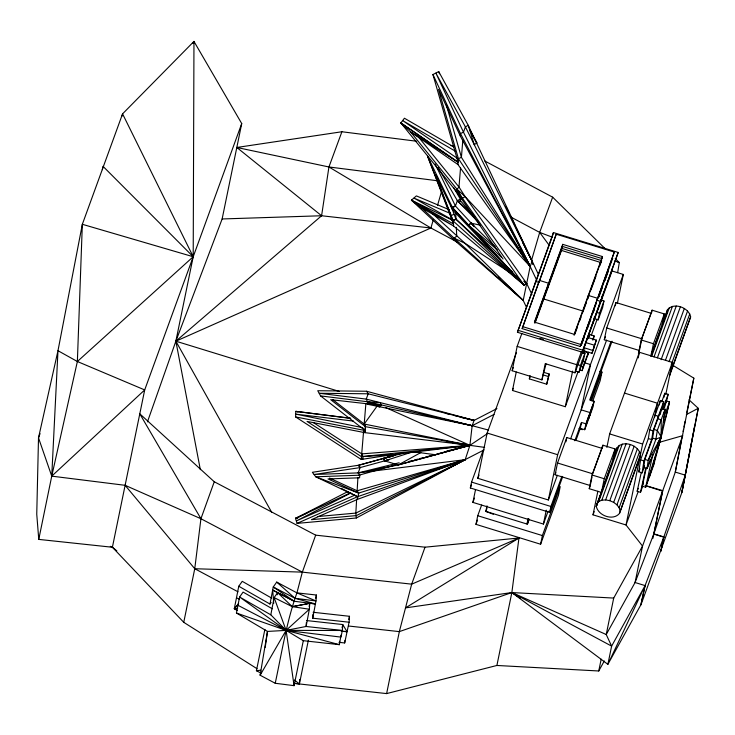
<?xml version="1.0" encoding="UTF-8"?>
<svg xmlns="http://www.w3.org/2000/svg" width="735" height="735" viewBox="0 0 735 735"><rect width="100%" height="100%" fill="white"/><g stroke="black" fill="none" stroke-linecap="round" stroke-linejoin="round"><path stroke-width="1.1" d="M116.828 550.864L112.4 547.253L38.762 539.398L51.744 476.142L77.368 361.51L82.338 224.294L122.57 113.861L193.966 41.408L241.723 123.563L222.135 218.966L175.867 341.187L147.459 421.853M661.417 431.684L661.206 436.985L653.406 465.962L645.652 487.241L642.317 486.212L646.368 467.589M356.65 499.065L355.832 513.085L356.3 518L297.078 523.384L295.507 518.432L347.848 491.568M357.908 477.676L357.137 490.787L358.689 493.093L357.394 499.405L311.465 519.673L356.447 515.584L484.062 449.912M389.054 459.669L360.122 467.589L314.212 474.488L358.184 472.899L465.191 459.669L357.55 496.704L315.765 476.795L312.375 472.293L358.873 465.191L360.122 467.589L358.184 472.899L359.737 475.205L359.59 477.796L328.012 478.935L358.689 493.093L465.191 459.669L469.913 445.346L472.164 425.712L474.103 420.392L496.943 408.587M294.211 683.403L294.073 685.663L275.221 683.265L260.135 675.226L267.485 631.429L236.422 613.018L239.61 597.013L243.083 592.098L272.327 608.791M299.669 679.425L299.393 683.945L293.954 683.274M339.57 641.278L339.359 644.668L303.307 640.681L286.117 630.382L238.011 605.337M339.046 642.335L344.678 642.95L344.816 640.699M306.366 622.527L306.1 626.477L286.117 630.382L267.485 631.429L265.234 647.333M313.128 612.273L349.492 616.288L349.088 622.214L312.724 618.199L315.976 600.945L296.931 592.879L276.718 582.092L273.255 587.008L295.001 598.299L315.407 603.931L309.747 603.306L309.352 609.223L306.1 626.477L342.372 630.483L342.776 624.557L306.504 620.551M312.724 618.199L312.991 614.249M275.221 683.265C281.753 653.002 286.439 622.104 296.931 592.879L316.372 595.019L315.976 600.945L295.001 598.299L276.718 582.092M341.04 635.132L339.359 644.668L286.117 630.382L236.422 613.018M332.992 399.794L364.192 424.04L365.47 426.677L364.973 432.667L307.065 421.421L361.482 456.665L469.913 445.346L484.641 447.385M488.297 430.021L472.164 425.712L367.298 404.222L367.5 401.76L366.241 399.105L368.18 393.795L366.609 391.25L317.75 390.726L320.579 395.917L365.139 430.535L363.439 432.805M487.764 433.393L469.913 445.346L391.029 454.882L361.252 459.458L363.788 428.817M365.855 403.827L364.192 424.04L365.451 426.686L364.973 432.667L469.913 445.346L398.251 464.933L358.184 472.899L399.151 462.793M362.787 459.32L363.017 456.527L361.749 453.881L313.055 422.349M526.545 307.45L523.201 300.431L530.174 266.483L457.942 164.53L458.419 158.686L438.529 89.376L460.285 135.966L530.174 266.483L536.853 280.522M460.285 135.966L460.487 133.549L432.933 74.538L438.721 71.589L468.213 125.29L538.314 274.201M503.071 259.042L456.83 192.037L457.06 189.281L458.98 187.002L460.569 167.663M462.811 140.293L461.415 157.336L530.174 266.483L532.103 261.164L516.255 228.061M361.252 459.458L295.608 416.938L295.801 411.361L350.411 418.206M387.63 455.094L391.029 454.882L391.185 453.578M257.02 668.703L183.75 622.324L194.757 568.725L200.931 518.726L214.262 481.756L139.788 413.823L200.931 518.726L302.333 572.133L411.683 584.16L518.965 538.011L511.854 592.548L496.897 665.469L386.619 693.592L294.358 683.403M663.071 409.423L666.167 400.915L669.502 401.935L661.206 436.985L646.984 468.59L643.649 467.57L644.861 459.403L652.606 438.133L653.975 429.424L661.73 408.145L665.065 409.174L661.206 436.985L649.529 476.602M200.333 469.656L175.867 341.187L321.59 215.75L328.931 166.974L341.904 131.749L416.653 141.239M644.411 466.56L642.124 472.835L638.788 471.815L640.571 459.899L648.353 438.547L649.712 429.828L660.361 400.612L663.696 401.632L661.665 410.268M642.124 472.835L643.906 460.928L651.688 439.576L653.047 430.857L663.696 401.632M617.657 272.63L619.302 262.588L615.241 258.601M309.141 606.54L309.747 603.306L292.291 606.678L274.127 597.61L277.637 592.621L294.23 601.258L315.407 603.931M315.765 598.253L316.372 595.019M688.98 399.785L698.25 408.302L681.979 492.193L640.929 604.877L645.073 585.593L663.779 537.129L653.773 534.051L635.068 582.515L606.228 634.525L611.621 646.12L607.882 664.339L511.854 592.548L405.509 607.891L518.965 538.011L425.014 547.189L315.664 535.154L214.262 481.756M653.406 465.962L654.692 459.219M237.203 610.482L234.29 608.755L238.774 586.245L242.238 581.33L271.491 598.014M238.774 586.245L269.975 604.041L273.255 587.008L294.23 601.258L272.667 590.067L273.742 603.288M270.811 614.818L239.61 597.013L286.117 630.382L342.372 630.483L340.911 637.107L286.117 630.382L270.811 614.818L274.127 597.61L286.117 630.382L294.073 685.663L303.307 640.681M681.363 440.513L675.29 472.081L653.847 533.867L663.852 536.945L660.921 551.195L663.779 537.129M683.1 431.491L683.532 429.24M683.973 426.989L685.057 421.348M673.324 365.607L693.831 378.139L675.29 472.081L685.296 475.159L681.85 492.331L694.511 426.53M277.214 594.78L277.637 592.621L272.667 590.067M102.33 169.693L103.019 166.33L193.204 256.736L175.867 341.187L271.757 512.414M183.75 622.324L112.4 547.253L144.694 389.927L241.723 123.563M260.438 672.81L256.414 670.733L264.903 629.39M308.397 640.093L299.393 683.945L294.413 680.013M344.678 642.95L349.088 622.214M386.619 693.592L399.335 631.622L411.683 584.16L425.014 547.189M562.642 476.822L549.688 512.368L470.345 487.976L471.558 482.087L483.253 449.976M548.099 511.183L543.413 524.064L472.899 502.391L475.536 489.547M557.341 475.306L548.356 499.984L477.842 478.31L487.14 433.034L516.512 352.396M540.602 544.231L542.375 535.576L560.217 486.607L558.444 495.261L540.602 544.231L475.968 524.358L477.741 515.713L481.627 505.064M517.44 332.275L553.446 232.563L618.199 252.463L582.203 352.184L517.44 332.275L518.414 329.62M546.013 363.889L541.915 379.876L512.157 370.734L517.155 346.387L521.804 333.626M522.162 328.618L556.23 234.217L614.313 252.068L580.246 346.479L522.162 328.618L539.407 280.402L548.586 283.223L547.336 289.305M486.983 505.873L485.853 511.395L493.314 514.27M578.142 371.478L565.307 406.712L512.47 390.469L516.255 372.039M535.236 283.434L535.659 281.404L538.994 282.433M553.446 232.563L552.068 237.249M556.23 234.217L539.38 281.358M544.249 372.489L549.192 374.014L546.702 384.221L529.347 378.883L530.018 375.594M535.089 322.931L561.494 250.433L562.744 244.351L602.47 256.57L602.057 258.591L562.33 246.381L534.768 322.022M541.915 379.876L545.241 363.65L575 372.801L611.41 272.841L612.246 268.78M546.702 384.221L549.192 374.014M486.993 508.243L485.853 511.395L526.977 524.037L528.116 518.515M565.307 406.712L572.62 371.092M587.486 299.494L588.312 295.433L597.491 298.263L597.077 300.284L600.412 301.313L599.99 303.344M543.413 524.064L546.27 510.154M548.356 499.984L557.644 454.717L623.317 274.449L611.382 270.783M580.246 346.479L614.313 252.068M575 372.801L576.663 364.689L581.312 351.927M591.987 476.997L590.233 485.541L555.109 474.746L557.525 462.995L566.795 437.546L601.919 448.341L602.911 445.199L615.112 448.947L612.99 459.274M582.203 352.184L618.199 252.463M549.688 512.368L550.901 506.479L561.889 476.317M575.569 371.074L579.097 372.158L580.466 365.497L584.922 353.278L581.385 352.194M565.913 441.818L566.795 437.546M584.922 353.278L583.553 359.929L579.097 372.158M579.428 369.843L582.083 370.66L584.748 361.638L582.102 360.83M589.305 336.501L589.709 334.554L594.119 335.913L593.329 339.8M584.748 361.638L584.444 363.118L588.202 352.828L583.783 351.468L583.03 353.526M593.209 322.821L594.459 316.73M587.706 355.225L588.202 352.828M601.184 301.442L602.553 294.763M594.606 318.797L598.143 319.881L599.512 313.229L603.959 301.001L600.431 299.917M592.575 350.384L583.746 347.664L583.14 350.604L591.978 353.324L596.324 340.103L587.486 337.393M593.843 348.188L594.45 345.239L585.611 342.528M603.959 301.001L602.599 307.662L598.143 319.881M596.324 340.103L591.978 353.324M580.301 428.349L581.504 422.46L585.924 423.819L584.72 429.709L580.301 428.349L575.983 440.201M606.706 327.975L641.83 338.78L639.422 350.531L604.289 339.735L606.706 327.975L615.976 302.526L651.1 313.331L641.242 339.983L638.43 353.673L639.202 351.55M588.818 418.463L590.021 412.574L581.192 409.854L590.481 364.578L584.591 362.768M610.895 341.793L589.709 399.959L594.119 401.319L592.915 407.208L584.72 429.709M615.324 305.732L615.976 302.526M599.76 371.377L601.947 372.048L600.173 380.702L592.805 400.924M617.418 303.16L623.317 274.449M639.9 457.335L619.467 513.443C613.027 521.216 598.125 515.667 596.287 506.314L601.579 491.798L601.441 492.441L589.24 488.692L592.052 474.994L602.911 445.199L602.479 447.303M348.5 626.009L399.335 631.622L511.854 592.548L611.621 646.12L645.073 585.593L607.882 664.339L640.874 604.804L645.073 585.593L635.068 582.515L642.537 546.077L626.009 524.974L593.016 514.831L597.867 491.228M606.871 447.394L609.637 433.907L639.376 352.267L672.369 362.41L665.772 394.548M598.841 499.938L596.287 506.314L617.29 447.486C623.721 439.714 638.623 445.254 640.461 454.607L619.467 513.443M601.763 490.888L604.253 478.742L615.112 448.947M616.729 450.206L617.29 447.486L613.771 458.493M638.228 357.89L639.376 352.267M651.449 313.34L652.092 310.179L664.293 313.937L662.18 324.264M651.32 354.059L653.443 343.732L664.293 313.937M669.64 375.695L690.643 316.868C688.805 307.515 673.903 301.966 667.463 309.738L665.837 315.683M672.369 362.41L642.629 444.05L626.009 524.974L638.136 491.706M496.897 665.469L598.759 670.981L601.175 659.185M613.707 598.079L606.228 634.525L511.854 592.548L613.707 598.079L642.537 546.077L682.769 435.653L658.983 442.433M654.692 416.91L657.503 403.23L624.511 393.087M652.891 538.406L662.557 491.136L645.211 485.578M653.397 536.063L662.74 490.631L645.247 485.477M686.812 412.372L693.831 378.139M122.093 116.093L122.57 113.861L193.204 256.736L77.368 361.51L57.982 350.705L82.338 224.294L193.204 256.736L193.966 41.408L192.993 43.484M642.656 486.377L640.497 492.303L637.162 491.274L641.223 472.651M640.497 492.303L645.743 468.195M652.809 454.368L645.652 487.241L661.206 436.985L661.188 419.804L657.853 418.785L658.376 416.24L655.041 415.22M342.06 627.8L342.776 624.557L346.993 631.677L341.306 631.2L346.993 631.677M348.785 619.486L349.492 616.288M659.341 404.93L660.361 400.612M660.205 414.623L661.73 408.145M664.045 413.493L665.065 409.174L657.311 430.444L655.942 439.162L648.196 460.432L646.984 468.59L650.374 459.283M663.815 397.571L664.835 393.289L668.17 394.318L666.13 402.872M664.642 407.337L666.167 400.915M296.931 592.879L302.333 572.133L315.664 535.154M339.248 391.433L175.867 341.187L430.903 227.997L433.42 219.37M437.518 205.35L441.303 192.414M531.488 260.475L539.683 232.407L552.656 197.182L484.778 160.993M663.852 536.945L685.296 475.159L698.25 408.302L686.352 414.586M527.5 523.798L529.016 519.507M662.933 323.584L666.902 312.467L662.75 323.869M40.057 433.595L38.505 437.849L36.75 514.215L38.762 539.398M261.265 672.121L260.135 675.226L286.117 630.382L309.352 609.223L292.291 606.678L277.646 592.658M531.938 294.487L526.683 283.453L523.963 284.978L452.732 210.026L452.631 207.83L455.424 205.993L457.354 200.673L460.33 199.066L453.523 187.351M518.8 328.545L551.673 238.324M512.157 370.734L513.324 367.537M470.345 487.976L471.512 484.769M562.744 244.351L534.418 322.095L574.154 334.306L602.47 256.57M477.842 478.31L479.018 475.086M534.74 322.996L561.908 248.412L601.643 260.622L599.732 265.877M512.47 390.469L513.25 388.328M472.899 502.391L474.461 498.091M475.968 524.358L477.52 520.104M529.347 378.883L530.247 376.403M574.118 335.289L601.671 259.648M574.853 334.168L577.526 326.809M579.823 320.506L580.972 317.355M582.892 312.099L586.337 302.645M587.862 298.447L589.011 295.295M590.922 290.04L595.901 276.378M581.008 345.285L596.269 303.39M598.226 298.015L612.705 258.279M581.376 345.165L584.114 337.641M587.237 329.05L590.765 319.385M593.108 312.935L594.284 309.711M598.979 296.83L602.498 287.155M604.85 280.715L608.369 271.05M588.211 338.67L589.709 334.554M583.663 352.837L584.784 349.759M591.372 335.169L597.206 319.155M592.621 340.02L594.119 335.913M582.083 370.66L588.827 352.138M526.977 524.037L528.888 518.791M527.519 523.871L528.667 520.72M555.109 474.746L555.88 472.623M604.289 339.735L605.456 336.547M570.636 438.823L606.596 340.112M574.834 440.77L581.504 422.46M590.453 400.465L612.044 341.224M591.482 400.796L601.947 372.048M585.924 423.819L594.119 401.319M652.092 310.179L641.242 339.983L653.443 343.732M601.919 448.341L592.649 473.79L557.525 462.995M589.24 488.692L590.407 485.495M650.539 356.199L667.463 309.738M593.016 514.831L594.192 511.615M602.351 489.666L611.658 464.125M651.927 353.59L660.838 329.115M602.608 489.244L607.652 475.416M608.424 473.285L610.362 467.965M651.789 354.233L658.385 336.143M596.848 503.594L598.768 501.463L619.21 445.355M651.697 356.163L669.392 307.607M598.768 501.463L601.827 500.186L622.26 444.078M653.966 357.045L672.442 306.33M601.827 500.186L605.64 499.91L626.082 443.802M657.393 357.844L676.264 306.054M605.64 499.91L609.765 500.673L630.207 444.565M661.123 359.691L680.38 306.817M620.018 510.715L619.146 507.729L616.95 504.835L613.688 502.382L634.13 446.274M665.441 360.325L684.313 308.525M616.95 504.835L637.392 448.727M669.098 361.693L687.574 310.978M619.146 507.729L639.588 451.621M671.294 364.588L689.77 313.873M670.201 372.967L690.643 316.868M661.721 401.834L664.835 393.289M638.788 471.815L639.937 468.673M662.722 409.266L668.17 394.318M643.649 467.57L644.402 465.494M663.31 418.95L669.502 401.935L666.186 415.863L663.925 422.065M637.162 491.274L638.246 488.316M642.317 486.212L643.483 483.024M596.287 506.314L601.046 493.507M598.759 670.981L604.299 660.976M658.018 442.553L661.206 436.985L657.311 430.444L653.975 429.424M269.975 604.041L271.132 602.406M377.119 406.078L364.192 424.04L469.913 445.346L398.251 464.933L384.653 460.882L383.358 458.456L358.873 465.191L395.356 455.121M456.83 192.037L400.869 122.938L404.425 118.234L453.817 146.926M234.29 608.755L238.599 603.757L234.29 608.755L237.625 608.497M432.548 213.628L464.952 243.267L523.201 300.431L454.202 239.996L454.129 238.177L456.72 236.137L456.334 227.299M517.284 277.141L523.963 284.978L453.596 226.003L453.504 223.991L427.549 156.151L452.631 207.83L468.452 225.02L471.236 223.183L480.543 225.259M418.243 136.701L458.98 187.002L465.108 196.594L526.683 283.453L523.945 285.015L468.397 225.02L471.236 223.183L495.408 247.125M470.161 130.591L476.886 142.948L474.24 144.657L468.223 125.299L465.411 126.879L463.482 132.199L460.487 133.549L530.174 266.483L465.108 196.594L457.06 189.281L410.608 131.923L400.869 122.938L458.024 162.003L410.608 131.923L457.942 164.53M398.251 464.933L420.843 452.558M465.108 196.594L461.47 198.854L457.06 189.281L462.333 198.11L523.945 285.015M458.429 202.079L460.413 201.013L460.33 199.066M356.3 518L465.191 459.669L357.137 490.787L329.528 478.053M494.012 414.421L472.164 425.712L367.509 401.751L320.579 395.917M350.815 493.01L296.453 520.885L354.849 495.124M434.771 475.178L465.191 459.669L438.088 468.976M438.29 468.985L465.191 459.669L355.832 513.085L317.594 516.558M306.918 513.048L295.507 518.432L297.73 518.037M350.567 492.762L295.507 518.432L298.676 517.357M297.078 523.384L357.55 496.704L341.426 488.435M474.323 226.536L455.424 205.993L452.282 207.353L452.732 210.026M450.996 215.621L454.129 214.262M357.394 499.405L465.191 459.669M397.46 453.835L383.358 458.456L384.653 460.882L388.999 459.531M384.653 460.882L412.822 451.814M359.13 475.159L395.54 465.007M427.549 156.151L452.696 220.132L455.985 219.177L499.754 258.968M384.469 458.19L395.503 455.14M402.936 453.219L383.358 458.456L391.094 456.591M408.862 461.479L412.188 460.597M414.411 460.018L417.737 459.136M419.961 458.548L423.286 457.666M425.51 457.078L434.394 454.735M436.608 454.147L469.913 445.346L385.691 407.548M446.696 451.069L469.913 445.346L365.47 426.677L330.686 399.665L381.29 405.371L380.261 402.633L367.509 401.751M292.291 606.678L309.747 603.306M458.254 242.596L430.903 227.997L321.59 215.75L236.817 147.469L341.904 131.749M256.414 670.733L260.897 670.191M365.139 430.535L295.608 416.938M361.749 453.881L469.913 445.346L452.962 442.902M363.017 456.527L391.029 454.882M359.737 475.205L315.765 476.795L358.689 493.093M464.254 445.539L469.913 445.346L467.625 445.281M222.135 218.966L321.59 215.75M77.368 361.51L144.694 389.927L51.744 476.142L57.982 350.705L38.505 437.849L51.744 476.142L125.106 485.311L194.757 568.725L302.333 572.133M353.406 421.081L295.874 414.154L362.768 427.669M450.628 145.548L454.028 145.98M236.817 147.469L328.931 166.974L437.656 180.773M350.779 418.38L295.801 411.361L297.932 412.004M412.004 451.593L435.635 454.772M447.312 442.084L449.572 442.406M367.381 403.249L381.29 405.371L379.526 407.052L375.374 405.371M461.81 417.59L474.103 420.392L471.815 420.484L474.103 420.392L366.609 391.25M454.303 421.633L472.164 425.712L366.241 399.105L319.321 393.271L368.18 393.795L474.103 420.392L471.824 420.365L474.103 420.392L454.12 415.431M445.235 413.226L448.561 414.053M561.494 250.433L601.221 262.652M596.857 312.412L599.512 313.229M544.019 299.071L582.965 311.043M522.585 326.588L580.668 344.449M517.863 330.254L582.616 350.154M539.959 338.403L543.248 339.414M576.929 364.413L580.466 365.497M517.155 346.387L576.663 364.689M581.109 366.232L582.883 366.774M543.349 374.969L548.292 376.485M649.712 429.828L653.047 430.857M652.606 438.133L655.942 439.162L661.206 436.985L648.196 460.432L644.861 459.403M648.353 438.547L651.688 439.576M609.637 433.907L642.629 444.05M579.051 428.661L582.331 429.672M640.571 459.899L643.906 460.928M487.14 433.034L557.644 454.717M592.052 474.994L604.253 478.742M471.558 482.087L550.901 506.479M477.741 515.713L542.375 535.576M511.312 217.284L539.683 232.407L552.417 237.23M615.057 260.98L619.302 262.588L617.262 261.568M448.864 209.558L416.377 195.896L411.444 200.177L454.202 239.996M450.711 213.573L414.025 198.138L452.19 219.756M609.765 500.673L613.688 502.382M110.296 546.344L112.4 547.253M125.106 485.311L200.931 518.726M426.704 210.274L421.614 207.913L411.444 200.177L452.043 219.995M452.383 209.548L435.368 174.342L453.201 221.014L453.504 223.991L411.444 200.177L453.596 226.003L421.614 207.913L454.129 238.177L464.952 243.267L511.486 273.567M194.757 568.725L238.002 591.804M236.551 597.794L239.509 599.374M455.149 151.07L402.789 120.659L457.354 158.374M328.931 166.974L430.903 227.997M410.608 131.923L418.353 136.719M420.282 137.914L423.185 139.714M511.854 592.548L520.444 598.253M400.869 122.938L458.116 162.407M524.073 281.257L526.683 283.453L524.377 280.945M471.576 228.199L468.397 225.02L497.439 250.019M509.566 272.014L523.963 284.978L515.593 275.588M454.129 238.177L523.201 300.431L504.936 283.251M452.631 207.83L523.963 284.978L453.201 221.014L455.985 219.177L455.7 212.58M524.156 281.165L526.683 283.453L524.257 281.018M475.067 216.972L457.354 200.673L438.06 167.479M498.302 277.003L499.956 278.565M523.963 284.978L455.985 219.177L450.518 204.734M468.397 225.02L501.5 257.415M552.656 197.182L605.484 249.027M479.238 223.082L457.354 200.673L458.631 202.447M511.036 270.471L512.552 272.18M471.236 223.183L474.213 226.665M459.908 200.021L473.156 215.787M358.285 465.384L360.122 467.589M539.683 232.407L549.183 245.279M516.834 246.565L530.174 266.483L463.482 132.199L435.919 73.178L465.411 126.879L532.103 261.164L532.71 264.508M473 136.306L476.886 142.948M522.76 242.798L532.103 261.164M518.239 242.973L519.278 245.012M520.316 247.061L530.174 266.483L458.419 158.686L461.415 157.336L446.264 104.526M435.138 164.006L455.424 205.993M505.845 206.342L509.318 213.582M510.311 215.649L515.263 225.994M438.721 71.589L439.438 73.766M448.515 208.859L453.504 223.991L452.696 220.132M432.933 74.538L458.024 162.003M586.64 422.303L585.878 426.034L589.176 415.348L586.64 422.303M590.435 411.894L589.672 415.615L592.97 404.939L590.435 411.894"/></g></svg>
